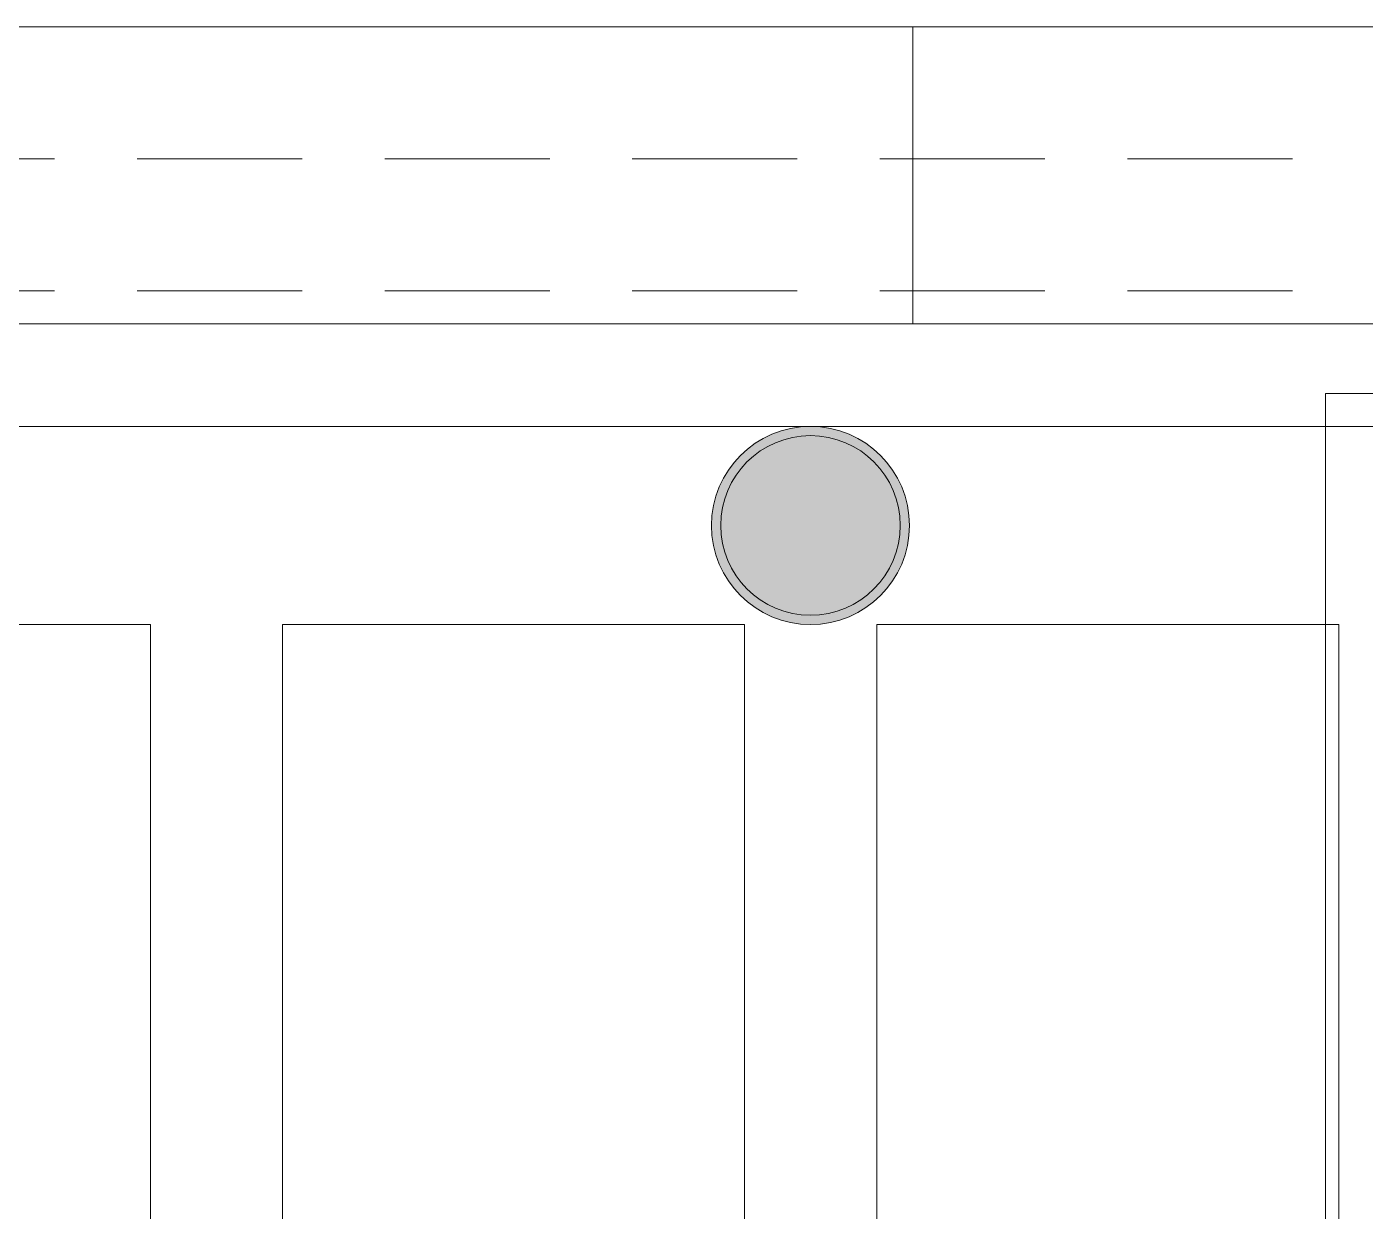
# Model space of a CAD drawing. Header units: metres. Extents: x -17822 to 152406, y -4219 to 19791.
# Drawn here: x 114221.7 to 114424.5, y 3104.3 to 3283.7 of the extents above; entities that cross this region are included whole.
import ezdxf

# ---------------------------------------------------------------- set-up
doc = ezdxf.new("R2010")
doc.units = ezdxf.units.M
doc.header["$LTSCALE"] = 100
doc.header["$MEASUREMENT"] = 0
doc.linetypes.add('HIDDEN', pattern=[0.375, 0.25, -0.125])
doc.layers.get('0').update_dxf_attribs({"color": 9, "lineweight": 9})
for name, color, linetype, lineweight in [('05S', 9, 'Continuous', 9), ('06A', 9, 'Continuous', 9), ('06B', 9, 'Continuous', 9), ('06D', 9, 'Continuous', 9), ('10', 9, 'Continuous', 9)]:
    doc.layers.add(name, color=color, linetype=linetype, lineweight=lineweight)

# ---------------------------------------------------------------- blocks, each defined once
blk = doc.blocks.new('p-harpusta-ust')
at = {"layer": '06A'}
for points in [[(-947.46, 2083), (-947.46, 2083), (-902.46, 2083), (-902.46, 460), (-947.46, 460), (-947.46, 2083)], [(-902.46, 1477.5), (-947.46, 1477.5)]]:
    blk.add_lwpolyline(points, dxfattribs=at)
at = {"layer": '06D', "linetype": 'HIDDEN'}
for points in [[(-927.46, 460), (-927.46, 2083)], [(-907.46, 460), (-907.46, 2083)]]:
    blk.add_lwpolyline(points, dxfattribs=at)
blk = doc.blocks.new('p-kolon celik')
at = {"layer": '05S'}
h = blk.add_hatch(color=256, dxfattribs=at)
h.dxf.hatch_style = 1
edge = h.paths.add_edge_path()
edge.add_arc((0, 0), 15, 0, 360)
at = {"layer": '10'}
for radius in [15, 13.6]:
    blk.add_circle((0, 0), radius, dxfattribs=at)
blk = doc.blocks.new('pergolecatikati_krtrevizegorunus')
at = {"layer": '06B'}
for points in [[(-830, 1618), (-830, 3), (-800, 3), (-800, 90), (-30, 90), (-30, 3), (0, 3), (0, 1618), (-30, 1618), (-30, 1550), (-800, 1550), (-800, 1618)], [(-30, 1080), (-30, 1010), (-800, 1010), (-800, 1080)], [(-30, 990), (-30, 920), (-800, 920), (-800, 990)], [(-30, 900), (-30, 830), (-800, 830), (-800, 900)]]:
    blk.add_lwpolyline(points, close=True, dxfattribs=at)
blk = doc.blocks.new('p-cati_vw')
at = {"layer": '06D'}
for points in [[(3152, -3675.03), (3152, 54.97), (1705, 54.97), (1705, -1115), (920, -1115), (920, -1520), (45, -1517.03), (45, -3135), (920, -3135), (920, -3575.03), (1705, -3575.03), (1705, -3675.03)], [(555.51, -2060), (555.51, -1810), (55.51, -1810), (55.51, -2060)]]:
    blk.add_lwpolyline(points, close=True, dxfattribs=at)
at = {"rotation": 90}
blk.add_blockref('p-kolon celik', (75.51, -2138.03), dxfattribs=at)
at = {"layer": '06B', "rotation": 1.082915e-10}
blk.add_blockref('pergolecatikati_krtrevizegorunus', (890.51, -3138), dxfattribs=at)
at = {"layer": '06D', "rotation": 1.082915e-10}
blk.add_blockref('p-harpusta-ust', (947.46, -3600.03), dxfattribs=at)

msp = doc.modelspace()

# ---------------------------------------------------------------- block references
at = {"layer": '06D', "rotation": 269.9999999998917}
msp.add_blockref('p-cati_vw', (116478.49, 3283.68), dxfattribs=at)

doc.saveas('drawing.dxf')
